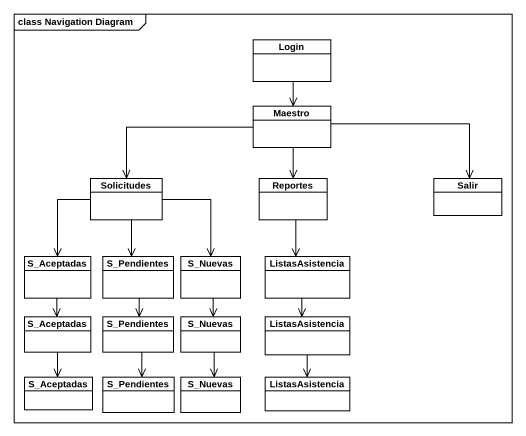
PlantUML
@startuml
mainframe class Navigation Diagram
hide circle
hide empty members
class Login
class Maestro
class Solicitudes
class Reportes
class Salir
class S_Aceptadas
class S_Pendientes
class S_Nuevas
class ListasAsistencia
class "S_Aceptadas" as S_Aceptadas_2
class "S_Pendientes" as S_Pendientes_2
class "S_Nuevas" as S_Nuevas_2
class "ListasAsistencia" as ListasAsistencia_2
class "S_Aceptadas" as S_Aceptadas_3
class "S_Pendientes" as S_Pendientes_3
class "S_Nuevas" as S_Nuevas_3
class "ListasAsistencia" as ListasAsistencia_3
Login --> Maestro
Maestro -left-> Solicitudes
Maestro --> Reportes
Maestro -right-> Salir
Solicitudes --> S_Aceptadas
Solicitudes --> S_Pendientes
Solicitudes --> S_Nuevas
Reportes --> ListasAsistencia
S_Aceptadas --> S_Aceptadas_2
S_Pendientes --> S_Pendientes_2
S_Nuevas --> S_Nuevas_2
ListasAsistencia --> ListasAsistencia_2
S_Aceptadas_2 --> S_Aceptadas_3
S_Pendientes_2 --> S_Pendientes_3
S_Nuevas_2 --> S_Nuevas_3
ListasAsistencia_2 --> ListasAsistencia_3
@enduml
